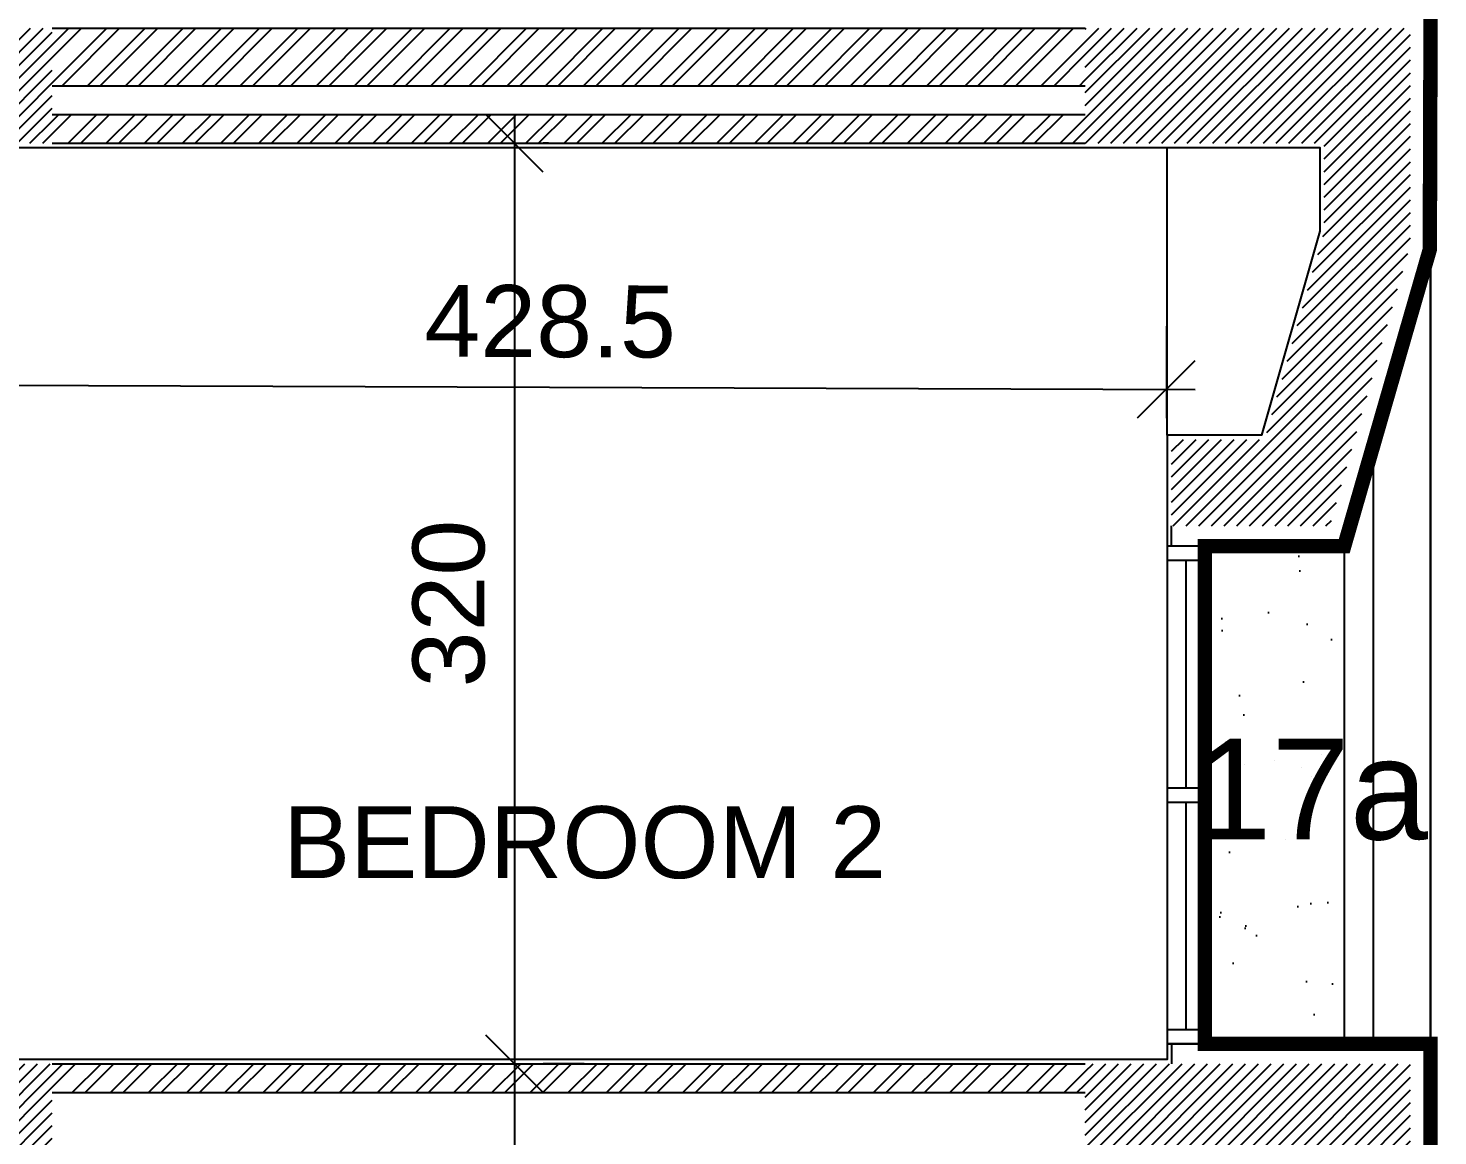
# Model space of a CAD drawing. Extents: x 0 to 47, y -4.1 to 58.5.
# Drawn here: x 37.035 to 41.933, y 27.89 to 31.74 of the extents above; entities that cross this region are included whole.
import ezdxf
from ezdxf.enums import TextEntityAlignment as Align

# ---------------------------------------------------------------- set-up
doc = ezdxf.new("R2010")
doc.units = 0
doc.header["$MEASUREMENT"] = 0
doc.header["$PDMODE"] = 35
doc.header["$PDSIZE"] = 0.3
doc.layers.get('0').update_dxf_attribs({"linetype": 'CONTINUOUS'})
doc.layers.get('DEFPOINTS').update_dxf_attribs({"linetype": 'CONTINUOUS'})
for name, color, linetype in [('A-ALU', 9, 'CONTINUOUS'), ('A-AREAS', 6, 'CONTINUOUS'), ('A-AREAS-TXT', 6, 'CONTINUOUS'), ('A-BALUST', 1, 'CONTINUOUS'), ('A-closet', 252, 'CONTINUOUS'), ('a-dim', 3, 'CONTINUOUS'), ('A-HATCH-CONC', 8, 'CONTINUOUS'), ('A-HATCH-WALL', 8, 'CONTINUOUS'), ('A-NOMENCLATURE', 3, 'CONTINUOUS'), ('A-PLASTER', 8, 'CONTINUOUS'), ('A-PROJECTION', 9, 'CONTINUOUS'), ('a-revetement', 1, 'CONTINUOUS'), ('A-TREES', 63, 'CONTINUOUS'), ('A-WALL', 4, 'CONTINUOUS'), ('areaexe', 2, 'CONTINUOUS'), ('Parcelle$0$N-PLOT', 5, 'CONTINUOUS')]:
    doc.layers.add(name, color=color, linetype=linetype)
doc.styles.add('A100-STEXT', font='Arial Regular.ttf', dxfattribs={"height": 0.25})
doc.dimstyles.new('A100-DIM', dxfattribs={"dimtxt": 0.25, "dimasz": 0.2, "dimexe": 0.1, "dimexo": 0.3, "dimgap": 0.1, "dimtad": 1, "dimlfac": 100, "dimrnd": 0.5, "dimdsep": 46, "dimtxsty": 'A100-STEXT', "dimblk1": 'OBLIQUE', "dimblk2": 'OBLIQUE', "dimsah": 1, "dimcen": -0.05, "dimdle": 0.1, "dimclrd": 15, "dimclre": 15, "dimclrt": 256, "dimadec": 0, "dimazin": 0, "dimtfac": 0.28, "dimtix": 1, "dimtmove": 2, "dimatfit": 3, "dimldrblk": 'OBLIQUE', "dimfxl": 1, "dimtolj": 1, "dimarcsym": 0})

# ---------------------------------------------------------------- blocks, each defined once
blk = doc.blocks.new('_OBLIQUE')
at = {"color": 0, "linetype": 'ByBlock'}
blk.add_line((-0.5, -0.5), (0.5, 0.5), dxfattribs=at)
blk = doc.blocks.new('*D133')
at = {"layer": 'a-dim', "color": 15, "lineweight": -2, "transparency": 16777216}
for p, q in [((38.7249, 31.44), (38.7249, 28.04)), ((38.8434, 31.34), (38.8249, 31.34)), ((38.9673, 28.14), (38.8249, 28.14))]:
    blk.add_line(p, q, dxfattribs=at)
at = {"layer": 'DEFPOINTS', "color": 0, "transparency": 16777216}
for p in [(38.5434, 31.34), (38.6673, 28.14), (38.7249, 28.14)]:
    blk.add_point(p, dxfattribs=at)
at = {"layer": 'a-dim', "color": 15, "lineweight": -2, "transparency": 16777216, "xscale": 0.2, "yscale": 0.2, "zscale": 0.2}
for p, rotation in [((38.7249, 31.34), 90), ((38.7249, 28.14), 270)]:
    blk.add_blockref('_OBLIQUE', p, dxfattribs=dict(at, rotation=rotation))
at = {"layer": 'a-dim', "transparency": 16777216, "insert": (38.4972, 29.74), "char_height": 0.25, "attachment_point": 5, "rotation": 90, "style": 'A100-STEXT'}
blk.add_mtext('\\A1;320', dxfattribs=at)
blk = doc.blocks.new('*D134')
at = {"layer": 'a-dim', "color": 15, "lineweight": -2, "transparency": 16777216}
for p, q in [((38.7249, 28.24), (38.7249, 27.64)), ((38.9673, 28.14), (38.8249, 28.14)), ((38.9673, 27.74), (38.8249, 27.74))]:
    blk.add_line(p, q, dxfattribs=at)
at = {"layer": 'DEFPOINTS', "color": 0, "transparency": 16777216}
for p in [(38.6673, 28.14), (38.6673, 27.74), (38.7249, 27.74)]:
    blk.add_point(p, dxfattribs=at)
at = {"layer": 'a-dim', "color": 15, "lineweight": -2, "transparency": 16777216, "xscale": 0.2, "yscale": 0.2, "zscale": 0.2}
for p, rotation in [((38.7249, 28.14), 90), ((38.7249, 27.74), 270)]:
    blk.add_blockref('_OBLIQUE', p, dxfattribs=dict(at, rotation=rotation))
at = {"layer": 'a-dim', "transparency": 16777216, "insert": (38.4972, 27.49), "char_height": 0.25, "attachment_point": 5, "rotation": 90, "style": 'A100-STEXT'}
blk.add_mtext('\\A1;40', dxfattribs=at)
blk = doc.blocks.new('*D213')
at = {"layer": 'a-dim', "color": 15, "lineweight": -2, "transparency": 16777216}
for p, q in [((36.7073, 31.04), (36.7051, 30.3998)), ((40.9923, 31.025), (40.9901, 30.3848)), ((36.6054, 30.5001), (41.0904, 30.4844))]:
    blk.add_line(p, q, dxfattribs=at)
at = {"layer": 'DEFPOINTS', "color": 0, "transparency": 16777216}
for p in [(36.7084, 31.34), (40.9934, 31.325), (40.9904, 30.4848)]:
    blk.add_point(p, dxfattribs=at)
at = {"layer": 'a-dim', "color": 15, "lineweight": -2, "transparency": 16777216, "xscale": 0.2, "yscale": 0.2, "zscale": 0.2}
for p, rotation in [((36.7054, 30.4998), 179.7994321632099), ((40.9904, 30.4848), 359.7994321632099)]:
    blk.add_blockref('_OBLIQUE', p, dxfattribs=dict(at, rotation=rotation))
at = {"layer": 'a-dim', "transparency": 16777216, "insert": (38.8487, 30.7199), "char_height": 0.25, "attachment_point": 5, "rotation": 359.7994, "style": 'A100-STEXT'}
blk.add_mtext('\\A1;428.5', dxfattribs=at)

msp = doc.modelspace()

# ---------------------------------------------------------------- hatches: boundary and pattern name
at = {"layer": 'A-HATCH-CONC'}
h = msp.add_hatch(dxfattribs=at)
h.set_pattern_fill('ANSI31', color=256, scale=0.25, style=0)
h.paths.add_polyline_path([(37.11837, 31.74), (35.91837, 31.74), (35.91837, 31.34), (37.11837, 31.34)])
h = msp.add_hatch(dxfattribs=at)
h.set_pattern_fill('ANSI31', color=256, scale=0.25, style=0)
h.paths.add_polyline_path([(41.83837, 31.74), (40.70837, 31.74), (40.70837, 31.34), (41.53837, 31.34), (41.53837, 31.03202), (41.33208, 30.31), (41.00837, 30.31), (41.00837, 30.01), (41.55837, 30.01), (41.83837, 30.99)])
h = msp.add_hatch(dxfattribs=at)
h.set_pattern_fill('ANSI31', color=256, scale=0.25, style=0)
h.paths.add_polyline_path([(37.11837, 28.14), (35.91837, 28.14), (35.91837, 27.74), (37.11837, 27.74)])
h = msp.add_hatch(dxfattribs=at)
h.set_pattern_fill('ANSI31', color=256, scale=0.25, style=0)
h.paths.add_polyline_path([(41.83837, 28.14), (40.70837, 28.14), (40.70837, 27.74), (41.83837, 27.74)])
at = {"layer": 'A-HATCH-WALL'}
h = msp.add_hatch(dxfattribs=at)
h.set_pattern_fill('ANSI32', color=256, scale=0.25, style=0)
h.paths.add_polyline_path([(40.70837, 31.74), (37.11837, 31.74), (37.11837, 31.54), (40.70837, 31.54)])
h = msp.add_hatch(dxfattribs=at)
h.set_pattern_fill('ANSI32', color=256, scale=0.25, style=0)
h.paths.add_polyline_path([(40.70837, 31.44), (37.11837, 31.44), (37.11837, 31.34), (40.70837, 31.34)])
h = msp.add_hatch(dxfattribs=at)
h.set_pattern_fill('ANSI32', color=256, scale=0.25, style=0)
h.paths.add_polyline_path([(40.70837, 28.14), (37.11837, 28.14), (37.11837, 28.04), (40.70837, 28.04)])
at = {"layer": 'A-TREES'}
h = msp.add_hatch(dxfattribs=at)
h.set_pattern_fill('AR-SAND', color=256, scale=0.2, style=0)
h.set_pattern_definition([(37.5, (30.60837, 8.1), (-0.0125987, 0.3853648), [0, -0.304, 0, -0.34, 0, -0.325]), (7.5, (30.60837, 8.1), (0.353955, 0.564429), [0, -0.164, 0, -0.274, 0, -0.105]), (327.5, (30.36237, 8.1), (0.6228284, 0.001132), [0, -0.1, 0, -0.36, 0, -0.47]), (317.5, (30.36237, 8.1), (0.601225, 0.175535), [0, -0.05, 0, -0.236, 0, -0.27])])
h.paths.add_polyline_path([(41.12337, 28.21), (41.60837, 28.21), (41.60837, 29.94), (41.12337, 29.94)])

# ---------------------------------------------------------------- linework, layer by layer
at = {"layer": 'A-ALU'}
for p, q in [((41.05837, 29.89), (41.05837, 29.1)), ((40.99337, 29.1), (41.12337, 29.1)), ((40.99337, 29.05), (41.12337, 29.05)), ((41.05837, 29.05), (41.05837, 28.26)), ((40.99337, 28.26), (41.12337, 28.26)), ((40.99337, 28.21), (41.12337, 28.21))]:
    msp.add_line(p, q, dxfattribs=at)
for points in [[(40.99337, 29.94), (40.99337, 28.21)], [(41.12337, 29.94), (40.99337, 29.94)], [(41.12337, 29.94), (41.12337, 28.21)], [(41.12337, 29.89), (40.99337, 29.89)]]:
    msp.add_lwpolyline(points, dxfattribs=at)
at = {"layer": 'A-AREAS'}
msp.add_lwpolyline([(41.90837, 22.54), (41.90837, 24.34), (41.60837, 24.34), (41.60837, 23.01), (39.92837, 23.01), (39.92837, 27.67), (41.90837, 27.67), (41.90837, 28.21), (41.10837, 28.21), (41.10837, 29.94), (41.61117, 29.94), (41.90837, 30.9802), (41.90837, 31.81)], dxfattribs=at)
msp.add_lwpolyline([(41.10837, 29.94), (41.61117, 29.94), (41.90837, 30.9802), (41.90837, 28.21), (41.10837, 28.21)], close=True, dxfattribs=at)
at = {"layer": 'A-BALUST'}
for p, q in [((41.70837, 30.2802), (41.70837, 28.21)), ((41.60837, 29.94), (41.60837, 28.21))]:
    msp.add_line(p, q, dxfattribs=at)
at = {"layer": 'A-closet'}
msp.add_line((40.99337, 30.325), (40.99337, 31.325), dxfattribs=at)
at = {"layer": 'A-PLASTER'}
for points in [[(35.93337, 29.575), (36.72337, 29.575), (36.72337, 31.325), (41.52337, 31.325), (41.52337, 31.03412), (41.32076, 30.325), (40.99337, 30.325), (40.99337, 29.94)], [(41.00837, 28.21), (40.99337, 28.21), (40.99337, 28.155), (36.72337, 28.155), (36.72337, 28.505), (36.54337, 28.505), (36.54337, 28.155), (35.90337, 28.155), (35.90337, 27.905), (34.37337, 27.905), (34.37337, 28.59)]]:
    msp.add_lwpolyline(points, dxfattribs=at)
at = {"layer": 'A-PROJECTION'}
msp.add_line((41.90837, 30.99), (41.90837, 28.21), dxfattribs=at)
at = {"layer": 'a-revetement'}
for p, q in [((41.90837, 31.81), (41.90837, 30.99)), ((41.90568, 30.97077), (41.61117, 29.94)), ((41.00837, 29.94), (41.00837, 30.01)), ((41.61117, 29.94), (41.00837, 29.94)), ((41.90837, 28.21), (41.00837, 28.21)), ((41.00837, 28.21), (41.00837, 28.14)), ((41.90837, 28.21), (41.90837, 27.67))]:
    msp.add_line(p, q, dxfattribs=at)
at = {"layer": 'A-WALL'}
for p, q in [((37.11837, 31.74), (40.70837, 31.74)), ((37.11837, 31.54), (40.70837, 31.54)), ((37.11837, 31.44), (40.70837, 31.44)), ((37.11837, 31.34), (40.70837, 31.34)), ((37.11837, 28.14), (40.70837, 28.14)), ((37.11837, 28.04), (40.70837, 28.04))]:
    msp.add_line(p, q, dxfattribs=at)
at = {"layer": 'areaexe', "const_width": 0.05}
msp.add_lwpolyline([(41.90837, 22.08), (41.90837, 24.34), (41.60837, 24.34), (41.60837, 23.01), (39.92837, 23.01), (39.92837, 27.67), (41.90837, 27.67), (41.90837, 28.21), (41.12337, 28.21), (41.12337, 29.94), (41.60837, 29.94), (41.90568, 30.97077), (41.90837, 31.81), (37.18837, 31.81), (37.18837, 32.91101), (40.81894, 37.42552), (35.38784, 41.79405), (33.86802, 43.39961), (30.76735, 45.894), (28.84341, 43.50164), (24.2769, 47.17404)], dxfattribs=at)
at = {"layer": 'Parcelle$0$N-PLOT'}
msp.add_lwpolyline([(0, 0), (38.90837, 0, 0.4142136), (41.90837, 3), (41.90837, 55.45463, 0.4229554), (38.81912, 58.4533), (0, 57.29794)], format="xyb", close=True, dxfattribs=at)

# ---------------------------------------------------------------- texts
at = {"layer": 'A-AREAS-TXT', "style": 'A100-STEXT'}
msp.add_text('17a', height=0.35, dxfattribs=at).set_placement((41.49171, 28.91998), align=Align.CENTER)
at = {"layer": 'A-NOMENCLATURE', "style": 'A100-STEXT'}
msp.add_text('BEDROOM 2', height=0.25, dxfattribs=at).set_placement((38.96868, 28.91077), align=Align.MIDDLE)

# ---------------------------------------------------------------- dimensions: what is measured, and where the dimension line sits
at = {"layer": 'a-dim'}
dim = msp.add_linear_dim(base=(38.72495, 28.14), p1=(38.54338, 31.34), p2=(38.66732, 28.14), angle=90, dimstyle='A100-DIM', dxfattribs=at)
dim.commit()
dim.dimension.update_dxf_attribs({"geometry": '*D133', "text_midpoint": (38.49722, 29.74)})
dim = msp.add_aligned_dim(p1=(36.70837, 31.34), p2=(40.99337, 31.325), distance=-0.84022, dimstyle='A100-DIM', dxfattribs=at)
dim.commit()
dim.dimension.update_dxf_attribs({"geometry": '*D213', "text_midpoint": (38.84872, 30.71993)})
dim = msp.add_linear_dim(base=(38.72495, 27.74), p1=(38.66732, 28.14), p2=(38.66732, 27.74), angle=90, dimstyle='A100-DIM', dxfattribs=at)
dim.commit()
dim.dimension.update_dxf_attribs({"geometry": '*D134', "text_midpoint": (38.49722, 27.49), "dimtype": 160})

doc.saveas('drawing.dxf')
